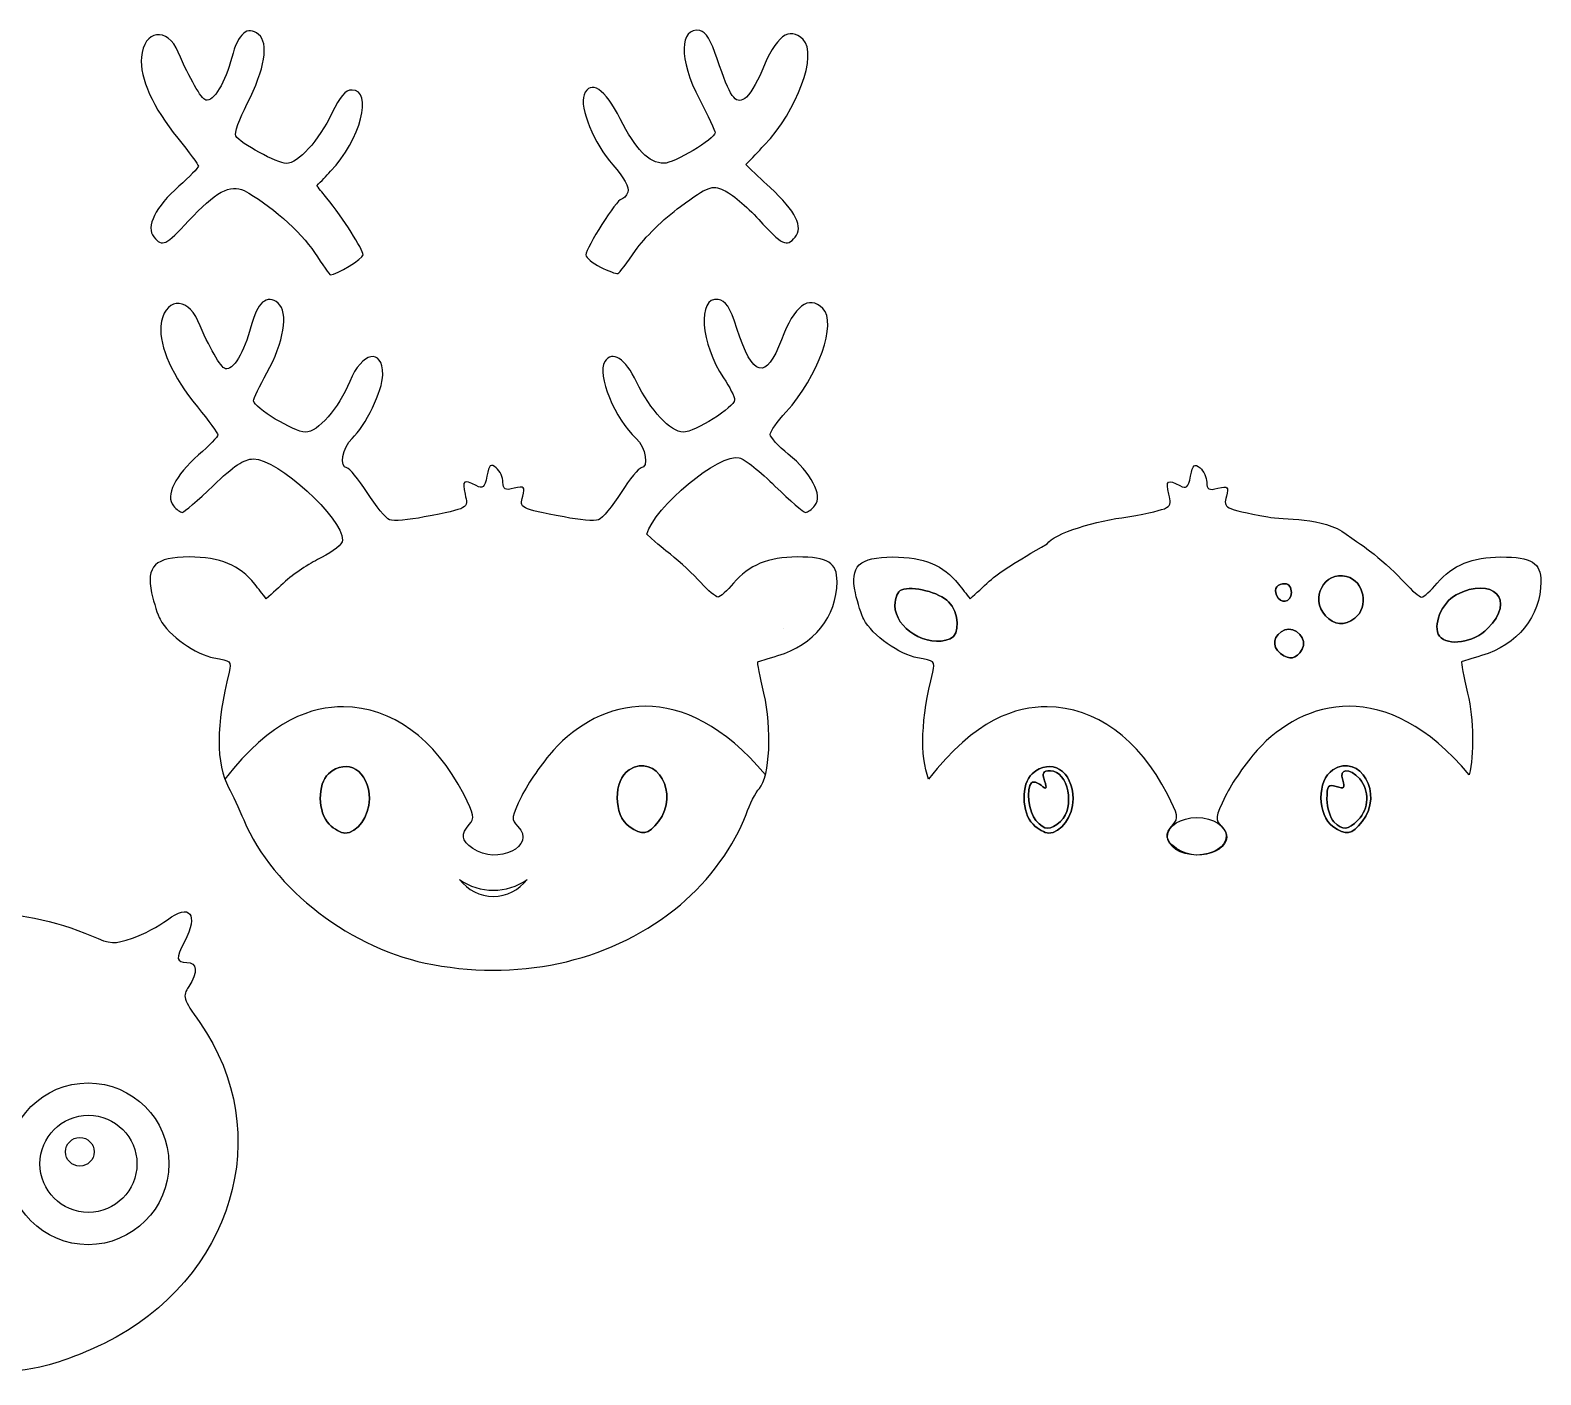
# Model space of a CAD drawing. Extents: x -922 to -254, y 133 to 631.
# Drawn here: x -597.8 to -254.4, y 132.6 to 438.2 of the extents above; entities that cross this region are included whole.
import ezdxf

# ---------------------------------------------------------------- set-up
doc = ezdxf.new("R2010")
doc.units = 0
doc.layers.get('0').update_dxf_attribs({"linetype": 'CONTINUOUS'})
doc.layers.add('CAPA_1', color=7, linetype='CONTINUOUS')

msp = doc.modelspace()

# ---------------------------------------------------------------- linework, layer by layer
at = {"linetype": 'Continuous'}
for centre, radius in [((-584.67, 180.52), 18.38), ((-584.59, 180.52), 11.03), ((-586.55, 183.25), 3.25)]:
    msp.add_circle(centre, radius, dxfattribs=at)
for centre, radius, start, end in [((-492.54, 250.91), 9.6, 216.9279, 323.0721), ((-492.54, 256.11), 13.39, 235.0394, 304.9606)]:
    msp.add_arc(centre, radius, start, end, dxfattribs=at)
msp.add_ellipse((-332.59, 254.97), major_axis=(-6.69, 0.03), ratio=0.635721, dxfattribs=at)
at = {"layer": 'CAPA_1', "color": 7}
for points in [[(-311.1, 310.36), (-311.1, 310.36)], [(-311.1, 310.36), (-311.1, 310.36)], [(-311.1, 310.36), (-311.1, 310.36)], [(-296.68, 304.54), (-296.68, 304.54)], [(-296.68, 304.54), (-296.68, 304.54)], [(-296.68, 304.54), (-296.68, 304.54)], [(-426.47, 302.18), (-426.47, 302.18)], [(-426.47, 302.18), (-426.47, 302.18)], [(-426.47, 302.18), (-426.47, 302.18)], [(-308.66, 297.49), (-308.66, 297.49)], [(-308.66, 297.49), (-308.66, 297.49)], [(-308.66, 297.49), (-308.66, 297.49)], [(-506.29, 225.8), (-506.29, 225.8)], [(-506.29, 225.8), (-506.29, 225.8)]]:
    msp.add_lwpolyline(points, close=True, dxfattribs=at)
for points, knots in [([(-561.85, 394.84), (-566.99, 389.26), (-567.81, 388.88), (-569.73, 391.2), (-571.61, 393.47), (-569.34, 398.07), (-564.02, 402.75), (-561.59, 404.89), (-559.6, 406.93), (-559.6, 407.29), (-559.6, 407.64), (-561.71, 410.51), (-564.27, 413.67), (-569.93, 420.61), (-572.97, 427.35), (-572.56, 432.05), (-572.03, 438.29), (-566.64, 439.03), (-564.16, 433.21), (-561.58, 427.15), (-558.99, 422.66), (-557.9, 422.32), (-556.23, 421.81), (-553.39, 426.45), (-551.98, 432.01), (-550.59, 437.49), (-548.44, 439.35), (-545.91, 437.26), (-543.52, 435.27), (-544.47, 429.44), (-548.5, 421.51), (-550.27, 418.02), (-551.45, 414.71), (-551.11, 414.16), (-550.07, 412.49), (-541.65, 407.91), (-539.61, 407.91), (-536.95, 407.91), (-532.22, 413.11), (-529.22, 419.35), (-527.42, 423.1), (-526.11, 424.61), (-524.67, 424.61), (-519.76, 424.61), (-522.75, 413.27), (-529.53, 406.13), (-530.57, 405.04), (-531.62, 403.94), (-532.66, 402.84), (-531.91, 401.91), (-531.16, 400.99), (-530.41, 400.06), (-526.69, 395.46), (-522.14, 388.34), (-522.14, 387.14), (-522.14, 386.25), (-528.15, 382.59), (-529.59, 382.59), (-529.76, 382.59), (-531.38, 384.89), (-533.2, 387.69), (-536.24, 392.38), (-543.63, 398.86), (-549.22, 401.73), (-552.31, 403.33), (-555.77, 401.43), (-561.85, 394.84)], [0, 0, 0, 0, 1, 1, 1, 2, 2, 2, 3, 3, 3, 4, 4, 4, 5, 5, 5, 6, 6, 6, 7, 7, 7, 8, 8, 8, 9, 9, 9, 10, 10, 10, 11, 11, 11, 12, 12, 12, 13, 13, 13, 14, 14, 14, 15, 15, 15, 16, 16, 16, 17, 17, 17, 18, 18, 18, 19, 19, 19, 20, 20, 20, 21, 21, 21, 22, 22, 22, 22]), ([(-468.21, 384.36), (-470.02, 385.26), (-471.5, 386.5), (-471.5, 387.11), (-471.5, 388.68), (-464.43, 399.8), (-463.43, 399.8), (-462.98, 399.8), (-462.33, 400.53), (-461.99, 401.42), (-461.59, 402.44), (-462.82, 404.67), (-465.37, 407.57), (-469.63, 412.41), (-473.01, 420.64), (-471.91, 423.5), (-470.51, 427.13), (-467.08, 424.86), (-463.69, 418.06), (-460.24, 411.14), (-457.12, 407.95), (-453.78, 407.95), (-451.51, 407.94), (-442.14, 413.5), (-442.14, 414.85), (-442.14, 415.33), (-443.73, 418.78), (-445.68, 422.52), (-450.39, 431.56), (-450.33, 439.03), (-445.56, 438.12), (-444.25, 437.87), (-443.02, 435.86), (-441.63, 431.69), (-438.7, 422.93), (-437.59, 421.32), (-435.38, 422.68), (-434.39, 423.29), (-432.65, 426.08), (-431.53, 428.87), (-428.28, 436.91), (-425.25, 439.22), (-422.09, 436.06), (-418.74, 432.71), (-423.44, 419.96), (-430.93, 412.08), (-432.33, 410.6), (-433.73, 409.12), (-435.13, 407.64), (-433.3, 405.91), (-431.47, 404.19), (-429.63, 402.46), (-423.69, 396.86), (-422, 393.49), (-423.95, 391.15), (-425.86, 388.84), (-426.84, 389.31), (-432.18, 395.15), (-434.94, 398.16), (-438.54, 401.18), (-440.17, 401.86), (-442.97, 403.01), (-443.56, 402.79), (-449.98, 398.12), (-453.81, 395.34), (-458.3, 390.94), (-460.19, 388.13), (-462.05, 385.36), (-463.87, 383.01), (-464.24, 382.91), (-464.62, 382.81), (-466.4, 383.46), (-468.21, 384.36)], [0, 0, 0, 0, 1, 1, 1, 2, 2, 2, 3, 3, 3, 4, 4, 4, 5, 5, 5, 6, 6, 6, 7, 7, 7, 8, 8, 8, 9, 9, 9, 10, 10, 10, 11, 11, 11, 12, 12, 12, 13, 13, 13, 14, 14, 14, 15, 15, 15, 16, 16, 16, 17, 17, 17, 18, 18, 18, 19, 19, 19, 20, 20, 20, 21, 21, 21, 22, 22, 22, 23, 23, 23, 24, 24, 24, 24]), ([(-565.28, 330.11), (-567.16, 332.38), (-564.89, 336.98), (-559.57, 341.66), (-557.14, 343.8), (-555.15, 345.84), (-555.15, 346.2), (-555.15, 346.56), (-557.25, 349.43), (-559.82, 352.58), (-565.48, 359.52), (-568.52, 366.27), (-568.11, 370.96), (-567.57, 377.2), (-562.19, 377.94), (-559.71, 372.12), (-557.12, 366.06), (-554.54, 361.57), (-553.45, 361.24), (-551.77, 360.72), (-549.11, 365.11), (-547.67, 370.76), (-546.25, 376.34), (-544.01, 378.28), (-541.46, 376.16), (-539.04, 374.15), (-540.17, 367.15), (-544.02, 360.32), (-545.69, 357.37), (-547.05, 354.49), (-547.05, 353.92), (-547.05, 352.42), (-537.8, 346.86), (-535.26, 346.84), (-532.46, 346.81), (-527.67, 352.28), (-525.19, 358.32), (-522.4, 365.11), (-517.69, 366.1), (-517.69, 359.89), (-517.69, 356.33), (-521.63, 348.13), (-524.66, 345.39), (-526.82, 343.45), (-527.64, 338.72), (-525.82, 338.72), (-525.28, 338.72), (-523.22, 336.19), (-521.25, 333.11), (-519.28, 330.03), (-516.96, 327.24), (-516.11, 326.91), (-515.25, 326.58), (-511.72, 326.87), (-508.27, 327.55), (-497.93, 329.6), (-498.25, 329.43), (-498.97, 332.73), (-499.67, 335.92), (-499.3, 336.21), (-496.47, 334.69), (-494.92, 333.86), (-494.54, 334.2), (-494.01, 336.84), (-493.48, 339.49), (-493.15, 339.78), (-491.86, 338.72), (-491.03, 338.02), (-490.34, 336.55), (-490.34, 335.44), (-490.34, 333.8), (-489.88, 333.55), (-487.79, 334.08), (-485.48, 334.65), (-485.29, 334.48), (-485.85, 332.26), (-486.54, 329.51), (-486.66, 329.57), (-476.47, 327.55), (-473.02, 326.87), (-469.49, 326.58), (-468.63, 326.91), (-467.77, 327.24), (-465.46, 330.03), (-463.49, 333.11), (-461.52, 336.19), (-459.46, 338.72), (-458.92, 338.72), (-457.1, 338.72), (-457.92, 343.45), (-460.07, 345.39), (-464.89, 349.75), (-469.05, 359.97), (-467.18, 362.87), (-465.5, 365.49), (-462.53, 363.59), (-459.96, 358.26), (-456.88, 351.86), (-452.22, 346.81), (-449.39, 346.84), (-446.69, 346.86), (-437.69, 352.51), (-437.69, 354.18), (-437.69, 354.88), (-438.82, 357.13), (-440.2, 359.16), (-445.44, 366.87), (-446.2, 377.68), (-441.45, 377.01), (-439.68, 376.76), (-438.77, 375.35), (-437.17, 370.39), (-433.58, 359.27), (-430.53, 358.51), (-427.05, 367.84), (-424.18, 375.53), (-420.77, 378.11), (-417.63, 374.97), (-414.32, 371.66), (-418.6, 359.57), (-425.97, 351.44), (-427.96, 349.25), (-429.58, 346.94), (-429.58, 346.3), (-429.58, 345.66), (-427.73, 343.64), (-425.47, 341.82), (-420.26, 337.64), (-417.55, 332.41), (-419.42, 330.16), (-420.13, 329.29), (-421.09, 328.59), (-421.55, 328.59), (-422.01, 328.59), (-425.1, 331.26), (-428.43, 334.52), (-431.75, 337.79), (-435.43, 340.71), (-436.61, 341.02), (-441.06, 342.18), (-456.05, 329.76), (-457.62, 323.61), (-454.94, 321.16), (-453.62, 320.12), (-452.29, 319.07), (-450.11, 317.34), (-446.98, 314.45), (-445.35, 312.64), (-443.71, 310.83), (-441.97, 309.35), (-441.48, 309.35), (-440.99, 309.35), (-439.39, 310.78), (-437.92, 312.52), (-434.49, 316.6), (-429.96, 318.46), (-423.47, 318.46), (-416.41, 318.46), (-414.39, 317.21), (-414.39, 312.83), (-414.39, 305.03), (-419.75, 298.36), (-427.86, 296.03), (-430.2, 295.36), (-432.24, 294.73), (-432.39, 294.63), (-432.54, 294.54), (-431.92, 291.31), (-431.02, 287.47), (-429.13, 279.44), (-429.66, 268.52), (-432.06, 265.86), (-432.9, 264.94), (-434.26, 262.26), (-435.09, 259.9), (-437.48, 253.14), (-443.58, 244.77), (-450.02, 239.41), (-465.09, 226.86), (-485.26, 221.99), (-506.29, 225.8), (-524.67, 229.13), (-542.67, 242.9), (-549.28, 258.68), (-550.34, 261.2), (-551.89, 264.52), (-552.72, 266.04), (-555.65, 271.39), (-555.61, 280.36), (-552.62, 292.27), (-552.01, 294.7), (-552.27, 294.94), (-556.07, 295.54), (-560.12, 296.19), (-566.38, 300.66), (-568.32, 304.29), (-568.84, 305.26), (-569.69, 307.97), (-570.22, 310.32), (-571.57, 316.34), (-569.36, 318.46), (-561.7, 318.46), (-554.66, 318.46), (-550.15, 316.6), (-546.79, 312.31), (-545.91, 311.19), (-545.04, 310.07), (-544.16, 308.96), (-542.7, 310.29), (-541.23, 311.62), (-539.77, 312.95), (-537.35, 315.15), (-533.81, 317.24), (-531.61, 318.34), (-528.96, 319.72), (-526.8, 321.39), (-526.8, 322.29), (-526.8, 327.36), (-541.52, 340.74), (-547.09, 340.74), (-549.23, 340.74), (-551.57, 339.19), (-556.25, 334.67), (-559.71, 331.32), (-562.87, 328.59), (-563.28, 328.59), (-563.69, 328.59), (-564.59, 329.27), (-565.28, 330.11)], [0, 0, 0, 0, 1, 1, 1, 2, 2, 2, 3, 3, 3, 4, 4, 4, 5, 5, 5, 6, 6, 6, 7, 7, 7, 8, 8, 8, 9, 9, 9, 10, 10, 10, 11, 11, 11, 12, 12, 12, 13, 13, 13, 14, 14, 14, 15, 15, 15, 16, 16, 16, 17, 17, 17, 18, 18, 18, 19, 19, 19, 20, 20, 20, 21, 21, 21, 22, 22, 22, 23, 23, 23, 24, 24, 24, 25, 25, 25, 26, 26, 26, 27, 27, 27, 28, 28, 28, 29, 29, 29, 30, 30, 30, 31, 31, 31, 32, 32, 32, 33, 33, 33, 34, 34, 34, 35, 35, 35, 36, 36, 36, 37, 37, 37, 38, 38, 38, 39, 39, 39, 40, 40, 40, 41, 41, 41, 42, 42, 42, 43, 43, 43, 44, 44, 44, 45, 45, 45, 46, 46, 46, 47, 47, 47, 48, 48, 48, 49, 49, 49, 50, 50, 50, 51, 51, 51, 52, 52, 52, 53, 53, 53, 54, 54, 54, 55, 55, 55, 56, 56, 56, 57, 57, 57, 58, 58, 58, 59, 59, 59, 60, 60, 60, 61, 61, 61, 62, 62, 62, 63, 63, 63, 64, 64, 64, 65, 65, 65, 66, 66, 66, 67, 67, 67, 68, 68, 68, 69, 69, 69, 70, 70, 70, 71, 71, 71, 72, 72, 72, 73, 73, 73, 74, 74, 74, 75, 75, 75, 76, 76, 76, 76]), ([(-331.86, 338.72), (-331.03, 338.02), (-330.34, 336.55), (-330.34, 335.44), (-330.34, 333.8), (-329.88, 333.55), (-327.79, 334.08)], [22, 22, 22, 22, 23, 23, 23, 24, 24, 24, 24]), ([(-410.22, 310.32), (-411.57, 316.34), (-409.36, 318.46), (-401.7, 318.46), (-394.66, 318.46), (-390.15, 316.6), (-386.79, 312.31)], [66, 66, 66, 66, 67, 67, 67, 68, 68, 68, 68]), ([(-277.92, 312.52), (-274.49, 316.6), (-269.96, 318.46), (-263.47, 318.46), (-256.41, 318.46), (-254.39, 317.21), (-254.39, 312.83), (-254.39, 305.03), (-259.75, 298.36), (-267.86, 296.03)], [51, 51, 51, 51, 52, 52, 52, 53, 53, 53, 54, 54, 54, 54]), ([(-303.35, 305.12), (-306.95, 309.1), (-303.61, 315.29), (-298.55, 314.02), (-294.52, 313.01), (-293.36, 307.1), (-296.68, 304.54), (-299, 302.75), (-301.4, 302.97), (-303.35, 305.12), (-306.95, 309.1), (-303.61, 315.29), (-298.55, 314.02), (-303.61, 315.29), (-306.95, 309.1), (-303.35, 305.12), (-301.4, 302.97), (-299, 302.75), (-296.68, 304.54), (-293.36, 307.1), (-294.52, 313.01), (-298.55, 314.02), (-294.52, 313.01), (-293.36, 307.1), (-296.68, 304.54), (-299, 302.75), (-301.4, 302.97), (-303.35, 305.12)], [0, 0, 0, 0, 1, 1, 1, 2, 2, 2, 3, 3, 3, 4, 4, 4, 5, 5, 5, 6, 6, 6, 7, 7, 7, 8, 8, 8, 9, 9, 9, 9]), ([(-285.35, 312.64), (-283.71, 310.83), (-281.97, 309.35), (-281.48, 309.35), (-280.99, 309.35), (-279.39, 310.78), (-277.92, 312.52)], [49, 49, 49, 49, 50, 50, 50, 51, 51, 51, 51]), ([(-277.41, 300.49), (-279.12, 302.68), (-276.92, 308.15), (-273.66, 309.84), (-265.19, 314.22), (-259.98, 308.67), (-266.47, 302.18), (-269.66, 298.99), (-275.54, 298.08), (-277.41, 300.49), (-279.12, 302.68), (-276.92, 308.15), (-273.66, 309.84), (-276.92, 308.15), (-279.12, 302.68), (-277.41, 300.49), (-275.54, 298.08), (-269.66, 298.99), (-266.47, 302.18), (-259.98, 308.67), (-265.19, 314.22), (-273.66, 309.84), (-265.19, 314.22), (-259.98, 308.67), (-266.47, 302.18), (-269.66, 298.99), (-275.54, 298.08), (-277.41, 300.49)], [0, 0, 0, 0, 1, 1, 1, 2, 2, 2, 3, 3, 3, 4, 4, 4, 5, 5, 5, 6, 6, 6, 7, 7, 7, 8, 8, 8, 9, 9, 9, 9]), ([(-401.23, 307.45), (-401.23, 309.17), (-400.58, 310.67), (-399.7, 311.01), (-397.23, 311.96), (-391.15, 310.41), (-389.02, 308.28), (-391.15, 310.41), (-397.23, 311.96), (-399.7, 311.01), (-400.58, 310.67), (-401.23, 309.17), (-401.23, 307.45), (-401.23, 302.16), (-394, 297.78), (-388.65, 299.84), (-386.4, 300.7), (-386.63, 305.89), (-389.02, 308.28), (-386.63, 305.89), (-386.4, 300.7), (-388.65, 299.84), (-394, 297.78), (-401.23, 302.16), (-401.23, 307.45)], [0, 0, 0, 0, 1, 1, 1, 2, 2, 2, 3, 3, 3, 4, 4, 4, 5, 5, 5, 6, 6, 6, 7, 7, 7, 8, 8, 8, 8]), ([(-314.47, 309.76), (-315.1, 311.41), (-314.36, 312.39), (-312.45, 312.39), (-311.71, 312.39), (-311.1, 311.48), (-311.1, 310.36), (-311.1, 308.06), (-313.64, 307.6), (-314.47, 309.76), (-315.1, 311.41), (-314.36, 312.39), (-312.45, 312.39), (-314.36, 312.39), (-315.1, 311.41), (-314.47, 309.76), (-313.64, 307.6), (-311.1, 308.06), (-311.1, 310.36), (-311.1, 311.48), (-311.71, 312.39), (-312.45, 312.39), (-311.71, 312.39), (-311.1, 311.48), (-311.1, 310.36), (-311.1, 308.06), (-313.64, 307.6), (-314.47, 309.76)], [0, 0, 0, 0, 1, 1, 1, 2, 2, 2, 3, 3, 3, 4, 4, 4, 5, 5, 5, 6, 6, 6, 7, 7, 7, 8, 8, 8, 9, 9, 9, 9]), ([(-313.59, 296.53), (-315.71, 298.08), (-315.17, 300.92), (-312.57, 301.92), (-310.15, 302.84), (-307.31, 299.63), (-308.66, 297.49), (-310.14, 295.15), (-311.37, 294.91), (-313.59, 296.53), (-315.71, 298.08), (-315.17, 300.92), (-312.57, 301.92), (-315.17, 300.92), (-315.71, 298.08), (-313.59, 296.53), (-311.37, 294.91), (-310.14, 295.15), (-308.66, 297.49), (-307.31, 299.63), (-310.15, 302.84), (-312.57, 301.92), (-310.15, 302.84), (-307.31, 299.63), (-308.66, 297.49), (-310.14, 295.15), (-311.37, 294.91), (-313.59, 296.53)], [0, 0, 0, 0, 1, 1, 1, 2, 2, 2, 3, 3, 3, 4, 4, 4, 5, 5, 5, 6, 6, 6, 7, 7, 7, 8, 8, 8, 9, 9, 9, 9]), ([(-430.68, 268.97), (-449.54, 291.44), (-468.43, 286.12), (-478.84, 274.55), (-481.42, 271.69), (-484.67, 267), (-486.08, 264.13), (-488.47, 259.26), (-488.53, 258.79), (-486.97, 257.22), (-482.54, 252.79), (-491.66, 248.31), (-497.21, 252.19), (-499.83, 254.03), (-500.03, 255.4), (-498, 257.64), (-496.71, 259.06), (-496.87, 259.89), (-499.26, 264.53), (-505.83, 277.25), (-515.56, 284.31), (-526.63, 284.4), (-533.53, 284.46), (-543.08, 281.68), (-553.57, 267.93)], [0, 0, 0, 0, 0.855127, 0.855127, 0.855127, 1.855127, 1.855127, 1.855127, 2.855127, 2.855127, 2.855127, 3.855127, 3.855127, 3.855127, 4.855127, 4.855127, 4.855127, 5.855127, 5.855127, 5.855127, 6.855127, 6.855127, 6.855127, 7.792331, 7.792331, 7.792331, 7.792331]), ([(-270.68, 268.97), (-289.54, 291.44), (-308.43, 286.12), (-318.84, 274.55), (-321.42, 271.69), (-324.67, 267), (-326.08, 264.13), (-328.47, 259.26), (-328.53, 258.79), (-326.97, 257.22), (-322.54, 252.79), (-331.66, 248.31), (-337.21, 252.19), (-339.83, 254.03), (-340.03, 255.4), (-338, 257.64), (-336.71, 259.06), (-336.87, 259.89), (-339.26, 264.53), (-345.83, 277.25), (-355.56, 284.31), (-366.63, 284.4), (-373.53, 284.46), (-383.08, 281.68), (-393.57, 267.93)], [0, 0, 0, 0, 0.855127, 0.855127, 0.855127, 1.855127, 1.855127, 1.855127, 2.855127, 2.855127, 2.855127, 3.855127, 3.855127, 3.855127, 4.855127, 4.855127, 4.855127, 5.855127, 5.855127, 5.855127, 6.855127, 6.855127, 6.855127, 7.792331, 7.792331, 7.792331, 7.792331]), ([(-526.29, 255.68), (-523.49, 255.68), (-520.72, 259.54), (-520.72, 263.45), (-520.72, 269.84), (-525.82, 272.99), (-530.01, 269.19), (-525.82, 272.99), (-520.72, 269.84), (-520.72, 263.45), (-520.72, 259.54), (-523.49, 255.68), (-526.29, 255.68), (-527.13, 255.68), (-528.72, 256.59), (-529.84, 257.7), (-532.48, 260.35), (-532.58, 266.86), (-530.01, 269.19), (-532.58, 266.86), (-532.48, 260.35), (-529.84, 257.7), (-528.72, 256.59), (-527.13, 255.68), (-526.29, 255.68)], [0, 0, 0, 0, 1, 1, 1, 2, 2, 2, 3, 3, 3, 4, 4, 4, 5, 5, 5, 6, 6, 6, 7, 7, 7, 8, 8, 8, 8]), ([(-461.67, 270.07), (-465.28, 267.78), (-465.26, 259.71), (-461.64, 257.17), (-465.26, 259.71), (-465.28, 267.78), (-461.67, 270.07), (-455.44, 274.04), (-450.05, 264.6), (-454.97, 258.35), (-457.37, 255.29), (-458.65, 255.07), (-461.64, 257.17), (-458.65, 255.07), (-457.37, 255.29), (-454.97, 258.35), (-450.05, 264.6), (-455.44, 274.04), (-461.67, 270.07)], [0, 0, 0, 0, 1, 1, 1, 2, 2, 2, 3, 3, 3, 4, 4, 4, 5, 5, 5, 6, 6, 6, 6]), ([(-366.29, 255.68), (-363.49, 255.68), (-360.72, 259.54), (-360.72, 263.45), (-360.72, 269.84), (-365.82, 272.99), (-370.01, 269.19), (-365.82, 272.99), (-360.72, 269.84), (-360.72, 263.45), (-360.72, 259.54), (-363.49, 255.68), (-366.29, 255.68), (-367.13, 255.68), (-368.72, 256.59), (-369.84, 257.7), (-372.48, 260.35), (-372.58, 266.86), (-370.01, 269.19), (-372.58, 266.86), (-372.48, 260.35), (-369.84, 257.7), (-368.72, 256.59), (-367.13, 255.68), (-366.29, 255.68)], [0, 0, 0, 0, 1, 1, 1, 2, 2, 2, 3, 3, 3, 4, 4, 4, 5, 5, 5, 6, 6, 6, 7, 7, 7, 8, 8, 8, 8]), ([(-301.67, 270.07), (-305.28, 267.78), (-305.26, 259.71), (-301.64, 257.17), (-305.26, 259.71), (-305.28, 267.78), (-301.67, 270.07), (-295.44, 274.04), (-290.05, 264.6), (-294.97, 258.35), (-297.37, 255.29), (-298.65, 255.07), (-301.64, 257.17), (-298.65, 255.07), (-297.37, 255.29), (-294.97, 258.35), (-290.05, 264.6), (-295.44, 274.04), (-301.67, 270.07)], [0, 0, 0, 0, 1, 1, 1, 2, 2, 2, 3, 3, 3, 4, 4, 4, 5, 5, 5, 6, 6, 6, 6]), ([(-370.18, 267.15), (-371.47, 265.86), (-370.83, 260.37), (-369.17, 258.54), (-370.83, 260.37), (-371.47, 265.86), (-370.18, 267.15), (-369.82, 267.51), (-368.84, 267.25), (-368.01, 266.56), (-366.73, 265.5), (-366.62, 265.66), (-367.23, 267.58), (-367.81, 269.43), (-367.56, 269.86), (-365.89, 269.86), (-361.82, 269.86), (-360.15, 261.48), (-363.59, 258.37), (-365.96, 256.22), (-367.1, 256.25), (-369.17, 258.54), (-367.1, 256.25), (-365.96, 256.22), (-363.59, 258.37), (-360.15, 261.48), (-361.82, 269.86), (-365.89, 269.86), (-367.56, 269.86), (-367.81, 269.43), (-367.23, 267.58), (-366.62, 265.66), (-366.73, 265.5), (-368.01, 266.56), (-368.84, 267.25), (-369.82, 267.51), (-370.18, 267.15)], [0, 0, 0, 0, 1, 1, 1, 2, 2, 2, 3, 3, 3, 4, 4, 4, 5, 5, 5, 6, 6, 6, 7, 7, 7, 8, 8, 8, 9, 9, 9, 10, 10, 10, 11, 11, 11, 12, 12, 12, 12]), ([(-303, 263.41), (-303, 261.47), (-302.29, 259.16), (-301.41, 258.28), (-302.29, 259.16), (-303, 261.47), (-303, 263.41), (-303, 266.55), (-302.76, 266.88), (-300.88, 266.28), (-299.07, 265.71), (-298.85, 265.92), (-299.43, 267.73), (-300.29, 270.44), (-297.92, 270.61), (-295.56, 268), (-293.29, 265.49), (-293.45, 261.18), (-295.91, 258.72), (-298.36, 256.27), (-299.33, 256.2), (-301.41, 258.28), (-299.33, 256.2), (-298.36, 256.27), (-295.91, 258.72), (-293.45, 261.18), (-293.29, 265.49), (-295.56, 268), (-297.92, 270.61), (-300.29, 270.44), (-299.43, 267.73), (-298.85, 265.92), (-299.07, 265.71), (-300.88, 266.28), (-302.76, 266.88), (-303, 266.55), (-303, 263.41)], [0, 0, 0, 0, 1, 1, 1, 2, 2, 2, 3, 3, 3, 4, 4, 4, 5, 5, 5, 6, 6, 6, 7, 7, 7, 8, 8, 8, 9, 9, 9, 10, 10, 10, 11, 11, 11, 12, 12, 12, 12]), ([(-622.24, 133.11), (-615.85, 131.95), (-601.69, 132.73), (-594.14, 134.66), (-590.8, 135.52), (-584.88, 137.79), (-580.98, 139.71), (-551.67, 154.16), (-541.74, 187.58), (-559.3, 212.65), (-563.14, 218.13), (-563.26, 218.55), (-561.78, 220.81), (-559.63, 224.1), (-559.81, 226.31), (-562.24, 226.31), (-564.66, 226.31), (-564.76, 227.17), (-562.75, 231.01), (-559.49, 237.27), (-561.54, 239.88), (-566.65, 235.97), (-568.53, 234.54), (-572.1, 232.68), (-574.59, 231.83), (-578.82, 230.39), (-579.43, 230.42), (-583.89, 232.33), (-600.39, 239.41), (-620.72, 239.54), (-637.92, 232.68), (-644.03, 230.24), (-644.39, 230.21), (-648.95, 231.77), (-651.54, 232.65), (-655.24, 234.58), (-657.17, 236.05), (-660.02, 238.22), (-660.86, 238.46), (-661.58, 237.33), (-662.87, 235.29), (-662.72, 234.29), (-660.47, 230.09), (-659.79, 228.83), (-659.12, 227.57), (-658.44, 226.31), (-659.29, 226.31), (-660.13, 226.31), (-660.97, 226.31), (-663.84, 226.31), (-664.23, 224.61), (-662.02, 221.69), (-659.88, 218.86), (-660.08, 217.85), (-663.96, 211.79), (-684.6, 179.51), (-664.04, 140.74), (-622.24, 133.11)], [0, 0, 0, 0, 1, 1, 1, 2, 2, 2, 3, 3, 3, 4, 4, 4, 5, 5, 5, 6, 6, 6, 7, 7, 7, 8, 8, 8, 9, 9, 9, 10, 10, 10, 11, 11, 11, 12, 12, 12, 13, 13, 13, 14, 14, 14, 15, 15, 15, 16, 16, 16, 17, 17, 17, 18, 18, 18, 19, 19, 19, 19])]:
    msp.add_open_spline(points, degree=3, knots=knots, dxfattribs=at)
for points in [[(-336.47, 334.69), (-334.92, 333.86), (-334.54, 334.2), (-334.01, 336.84)], [(-334.01, 336.84), (-333.48, 339.49), (-333.15, 339.78), (-331.86, 338.72)], [(-338.97, 332.73), (-339.67, 335.92), (-339.3, 336.21), (-336.47, 334.69)], [(-327.79, 334.08), (-325.48, 334.65), (-325.29, 334.48), (-325.85, 332.26)], [(-348.27, 327.55), (-337.93, 329.6), (-338.25, 329.43), (-338.97, 332.73)], [(-325.85, 332.26), (-326.54, 329.51), (-326.66, 329.57), (-316.47, 327.55)], [(-366.63, 321.48), (-365.17, 323.76), (-355.27, 326.87), (-348.27, 327.55)], [(-316.47, 327.55), (-313.02, 326.87), (-303.76, 327.63), (-298.62, 323.61)], [(-298.62, 323.61), (-294.94, 321.16), (-293.62, 320.12), (-292.29, 319.07)], [(-379.77, 312.95), (-377.35, 315.15), (-373.81, 317.24), (-366.63, 321.48)], [(-292.29, 319.07), (-290.11, 317.34), (-286.98, 314.45), (-285.35, 312.64)], [(-384.16, 308.96), (-382.7, 310.29), (-381.23, 311.62), (-379.77, 312.95)], [(-408.32, 304.29), (-408.84, 305.26), (-409.69, 307.97), (-410.22, 310.32)], [(-386.79, 312.31), (-385.91, 311.19), (-385.04, 310.07), (-384.16, 308.96)], [(-396.07, 295.54), (-400.12, 296.19), (-406.38, 300.66), (-408.32, 304.29)], [(-392.62, 292.27), (-392.01, 294.7), (-392.27, 294.94), (-396.07, 295.54)], [(-267.86, 296.03), (-270.2, 295.36), (-272.24, 294.73), (-272.39, 294.63)], [(-393.57, 267.93), (-395.6, 273.39), (-395.29, 281.66), (-392.62, 292.27)], [(-272.39, 294.63), (-272.54, 294.54), (-271.92, 291.31), (-271.02, 287.47)], [(-271.02, 287.47), (-269.58, 281.33), (-269.55, 273.51), (-270.68, 268.97)]]:
    msp.add_open_spline(points, degree=3, dxfattribs=at)

doc.saveas('drawing.dxf')
